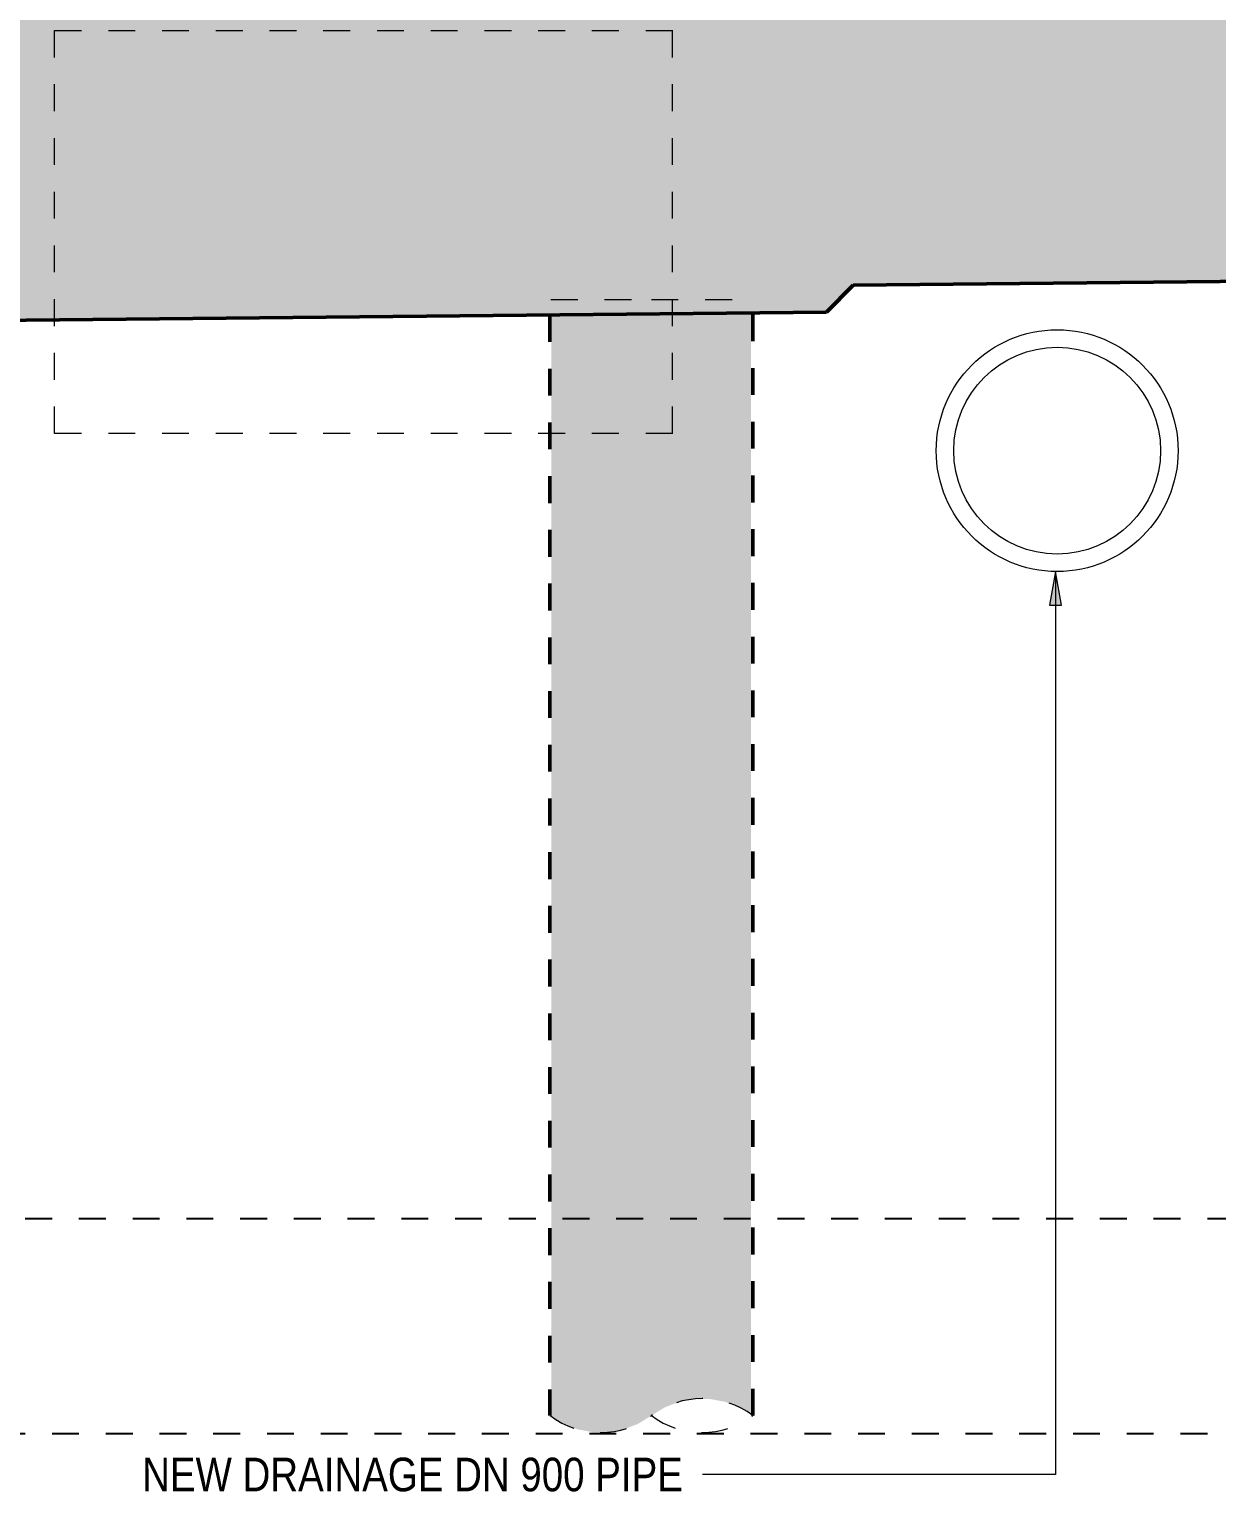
# Model space of a CAD drawing. Header units: metres. Extents: x -1693 to -1567, y 3 to 23.
# Drawn here: x -1634.29 to -1629.87, y 13.43 to 18.88 of the extents above; entities that cross this region are included whole.
import ezdxf

# ---------------------------------------------------------------- set-up
doc = ezdxf.new("R2010")
doc.units = ezdxf.units.M
for name, pattern in [('Dash dot', [0.015875, 0.00635, -0.004763, 0, -0.004763]), ('JacobsDash', [0.0045, 0.003, -0.0015]), ('JacobsDemolished', [0.0045, 0.003, -0.0015])]:
    doc.linetypes.add(name, pattern=pattern)
for name, color, linetype, lineweight in [('BRIDGE-ABUTMENT-CONC', 7, 'Continuous', 50), ('D-BDGE', 7, 'Continuous', 13), ('D-BDGE-FNDN-PILE-CONC', 7, 'Continuous', 50), ('D-BDGE-LINE', 7, 'Continuous', 9), ('D-ENHA-TEXT', 7, 'Continuous', 9)]:
    doc.layers.add(name, color=color, linetype=linetype, lineweight=lineweight)
for name, color, linetype, lineweight, true_color in [('BRIDGE-FRAMING-LINE-18-HID', 7, 'Continuous', 13, 0x8c8cc6), ('D-BDGE-FNDN', 7, 'Continuous', 13, 0x8c8cc6), ('D-BDGE-FNDN-LINES-18-HID', 7, 'Continuous', 13, 0x8c8cc6)]:
    doc.layers.add(name, color=color, linetype=linetype, lineweight=lineweight, true_color=true_color)
doc.styles.add('Arial Narrow', font='ARIALN.TTF', dxfattribs={"height": 0.125})

# ---------------------------------------------------------------- blocks, each defined once
blk = doc.blocks.new('CS_DET_Pile-Column_BreakLine - Tubular BreakLine-5609687-DRG-2871022 - SECTION 3')
at = {"layer": 'D-BDGE-LINE', "color": 8, "linetype": 'JacobsDash', "lineweight": 18, "true_color": 0x808080}
for centre, start, end in [((-1675.1987, 13.4664), 52.9573, 127.0427), ((-1675.5762, 13.9665), 232.9573, 307.0427), ((-1675.1987, 13.9665), 232.9573, 307.0427)]:
    blk.add_arc(centre, 0.3133, start, end, dxfattribs=at)

msp = doc.modelspace()

# ---------------------------------------------------------------- hatches: boundary and pattern name
at = {"layer": 'BRIDGE-ABUTMENT-CONC', "true_color": 0xc0c0c0}
msp.add_hatch(color=9, dxfattribs=at).paths.add_polyline_path([(-1634.533, 17.7922), (-1631.3267, 17.8243), (-1631.2277, 17.9253), (-1628.7282, 17.9503), (-1628.6272, 17.8514), (-1624.078, 17.8969), (-1624.078, 19.0932), (-1634.5329, 18.9892), (-1634.533, 17.8117)])
at = {"layer": 'D-BDGE-FNDN-PILE-CONC', "true_color": 0xe1e1e1}
for points in [[(-1632.1379, 13.6546), (-1632.0811, 13.6652), (-1632.0272, 13.686), (-1631.9781, 13.7165), (-1631.9781, 17.8178), (-1632.3508, 17.8141), (-1632.3508, 13.7136), (-1632.3064, 13.686), (-1632.2525, 13.6652), (-1632.1957, 13.6546), (-1632.1421, 13.6546)], [(-1631.9781, 13.7164), (-1631.9289, 13.7469), (-1631.875, 13.7677), (-1631.8182, 13.7784), (-1631.7604, 13.7784), (-1631.7036, 13.7677), (-1631.6497, 13.7469), (-1631.6073, 13.7207), (-1631.6073, 17.8215), (-1631.9781, 17.8178), (-1631.9781, 13.7165)]]:
    msp.add_hatch(color=254, dxfattribs=at).paths.add_polyline_path(points)
at = {"layer": 'D-ENHA-TEXT'}
msp.add_hatch(color=256, dxfattribs=at).paths.add_polyline_path([(-1630.4738, 16.8588), (-1630.4959, 16.7338), (-1630.4518, 16.7338)])

# ---------------------------------------------------------------- linework, layer by layer
at = {"layer": 'BRIDGE-ABUTMENT-CONC'}
for p, q in [((-1631.3267, 17.8243), (-1631.2277, 17.9253)), ((-1631.2277, 17.9253), (-1628.7282, 17.9503)), ((-1631.3267, 17.8243), (-1634.5329, 17.7922))]:
    msp.add_line(p, q, dxfattribs=at)
at = {"layer": 'BRIDGE-FRAMING-LINE-18-HID', "color": 7, "linetype": 'JacobsDash', "lineweight": 18}
msp.add_line((-1631.2277, 17.9253), (-1631.2289, 17.9253), dxfattribs=at)
at = {"layer": 'D-BDGE', "color": 8, "linetype": 'JacobsDash', "lineweight": 50, "true_color": 0x808080}
for p, q in [((-1632.3565, 17.814), (-1632.3565, 13.7172)), ((-1631.6005, 13.7165), (-1631.6005, 17.8219))]:
    msp.add_line(p, q, dxfattribs=at)
at = {"layer": 'D-BDGE', "color": 17, "linetype": 'Dash dot', "lineweight": 25, "true_color": 0x804040}
msp.add_line((-1647.5087, 14.45), (-1611.0087, 14.45), dxfattribs=at)
at = {"layer": 'D-BDGE', "color": 53, "linetype": 'Dash dot', "lineweight": 25, "true_color": 0xc8c33c}
msp.add_line((-1647.4087, 13.65), (-1611.0087, 13.65), dxfattribs=at)
at = {"layer": 'D-BDGE', "color": 143, "lineweight": 18, "true_color": 0x78aac8}
for radius in [0.45, 0.385]:
    msp.add_circle((-1630.4678, 17.309), radius, dxfattribs=at)
at = {"layer": 'D-BDGE-FNDN', "color": 9, "linetype": 'JacobsDemolished', "true_color": 0xc3c3c3}
for p, q in [((-1634.1994, 18.873), (-1631.8994, 18.873)), ((-1634.1994, 17.373), (-1634.1994, 18.873)), ((-1631.8994, 17.373), (-1631.8994, 18.873)), ((-1631.8994, 17.373), (-1634.1994, 17.373))]:
    msp.add_line(p, q, dxfattribs=at)
at = {"layer": 'D-BDGE-FNDN-LINES-18-HID', "color": 9, "linetype": 'JacobsDemolished', "true_color": 0xc3c3c3}
for p, q in [((-1631.8994, 18.873), (-1631.8984, 18.873)), ((-1631.8984, 17.373), (-1631.8994, 17.373))]:
    msp.add_line(p, q, dxfattribs=at)
at = {"layer": 'D-BDGE-FNDN-LINES-18-HID', "color": 252, "linetype": 'JacobsDash', "lineweight": 18, "true_color": 0x888888}
for p, q in [((-1632.3523, 17.8719), (-1631.9781, 17.8719)), ((-1631.9781, 17.8719), (-1631.6058, 17.8719))]:
    msp.add_line(p, q, dxfattribs=at)
at = {"layer": 'D-ENHA-TEXT'}
for p, q in [((-1630.4738, 16.8588), (-1630.4959, 16.7338)), ((-1630.4518, 16.7338), (-1630.4738, 16.8588)), ((-1630.4738, 16.8588), (-1630.4738, 13.4972)), ((-1630.4959, 16.7338), (-1630.4518, 16.7338)), ((-1631.7846, 13.4972), (-1631.7878, 13.4972)), ((-1630.4738, 13.4972), (-1631.7846, 13.4972))]:
    msp.add_line(p, q, dxfattribs=at)

# ---------------------------------------------------------------- block references
at = {"layer": 'D-BDGE-LINE', "color": 8, "linetype": 'JacobsDash', "true_color": 0x808080}
msp.add_blockref('CS_DET_Pile-Column_BreakLine - Tubular BreakLine-5609687-DRG-2871022 - SECTION 3', (43.4095, 0), dxfattribs=at)

# ---------------------------------------------------------------- texts
at = {"layer": 'D-ENHA-TEXT', "insert": (-1633.8736, 13.5597), "char_height": 0.125, "attachment_point": 1, "style": 'Arial Narrow', "bg_fill": 3, "box_fill_scale": 1, "bg_fill_color": 256, "bg_fill_transparency": 0}
msp.add_mtext('NEW DRAINAGE DN 900 PIPE', dxfattribs=at)

doc.saveas('drawing.dxf')
